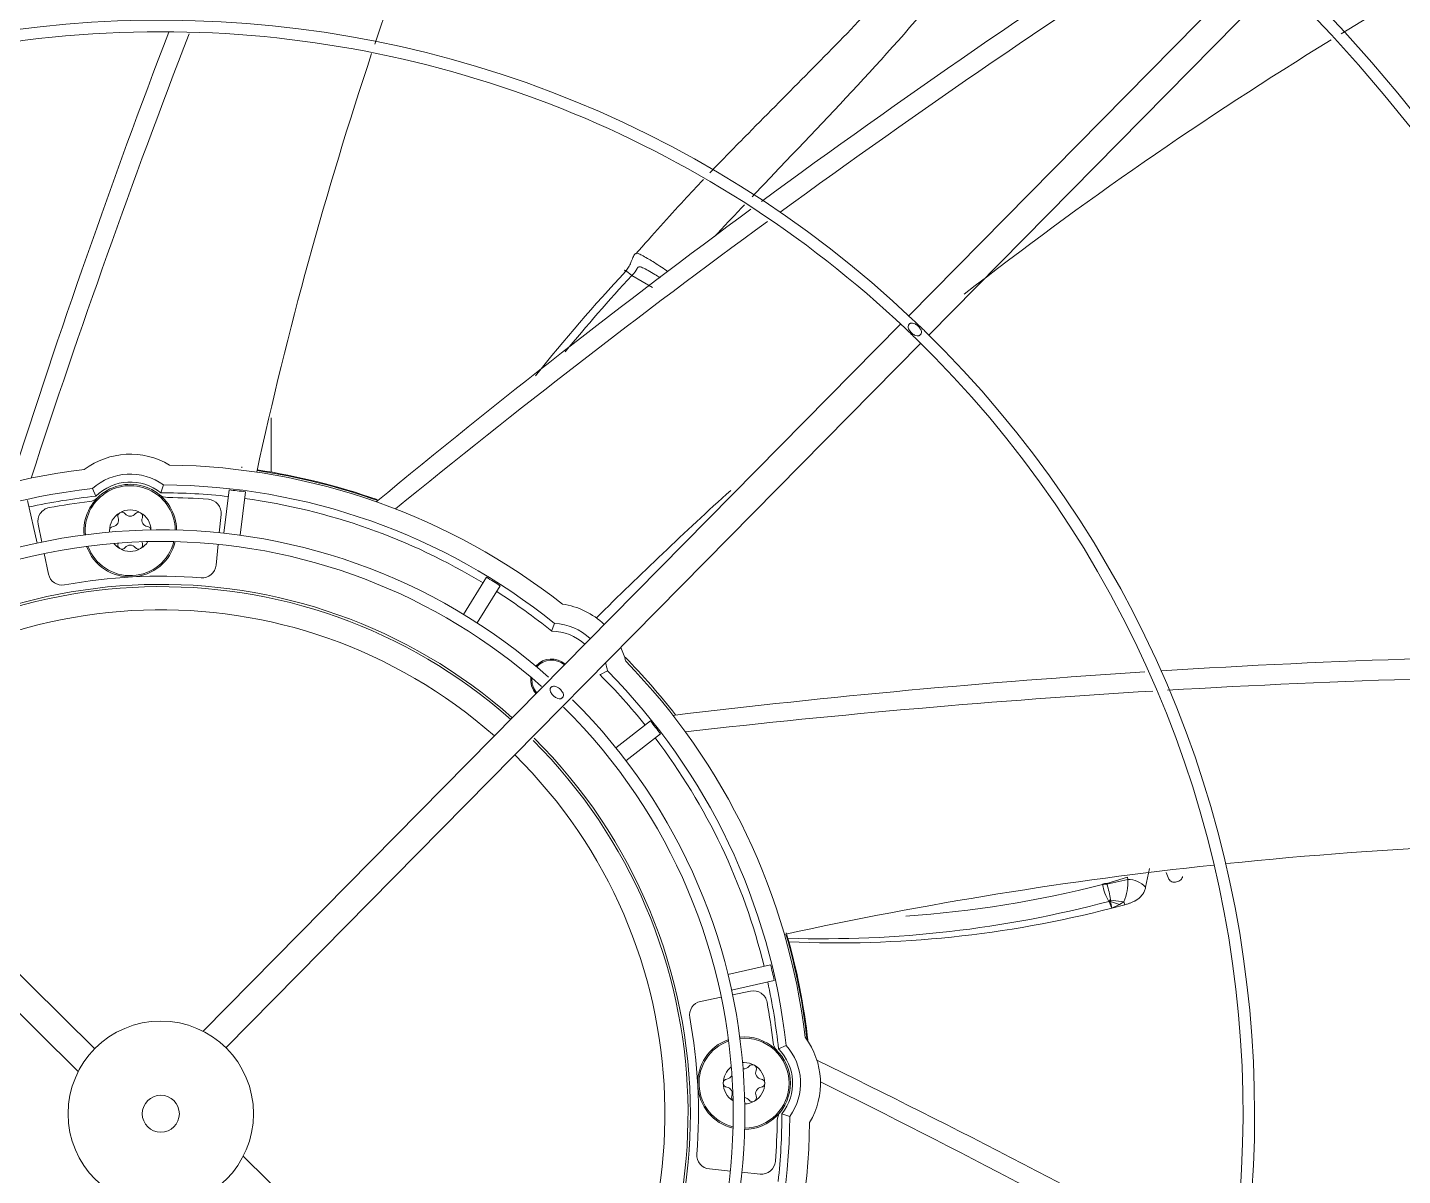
# Model space of a CAD drawing. Header units: millimetres. Extents: x 113490 to 142599, y -20467 to 115.
# Drawn here: x 132458.5 to 132755.1, y -11373.3 to -11125.6 of the extents above; entities that cross this region are included whole.
import ezdxf

# ---------------------------------------------------------------- set-up
doc = ezdxf.new("R2010")
doc.units = ezdxf.units.MM
doc.layers.add('DV3_0', color=7, linetype='Continuous')

msp = doc.modelspace()

# ---------------------------------------------------------------- linework, layer by layer
at = {"layer": 'DV3_0', "color": 7, "linetype": 'Continuous', "lineweight": 15}
for p, q in [((132127.01, -11013.2), (132469.44, -11350.87)), ((132473, -11345.95), (132134.7, -11012.35)), ((132801.36, -11032.9), (132648.62, -11187.79)), ((132652.94, -11191.95), (132805.66, -11037.08)), ((132588.85, -11179.08), (132593.33, -11181.72)), ((132646.86, -11189.57), (132496.36, -11342.19)), ((132501.28, -11345.75), (132651.19, -11193.73)), ((132511.05, -11221.52), (132511.05, -11209.81)), ((132473.23, -11226.72), (132472.48, -11225.09)), ((132487.24, -11225.99), (132487.81, -11224.29)), ((132502.01, -11225.36), (132500.86, -11234.73)), ((132458.48, -11227.64), (132460.6, -11236.84)), ((132505.48, -11225.79), (132504.33, -11235.15)), ((132500.26, -11230.68), (132499.86, -11234.62)), ((132461.58, -11236.63), (132460.77, -11232.75)), ((132499.61, -11237.11), (132499.16, -11241.63)), ((132463.01, -11243.52), (132462.09, -11239.08)), ((132557.52, -11244.21), (132552.52, -11252.22)), ((132560.49, -11246.07), (132555.49, -11254.07)), ((132571.57, -11255.85), (132572.19, -11254.17)), ((132581.99, -11265.24), (132583.6, -11264.44)), ((132592.88, -11275.23), (132585.44, -11281.05)), ((132595.03, -11277.99), (132587.6, -11283.8)), ((132699.72, -11311.09), (132700.54, -11307.04)), ((132690.42, -11310.5), (132690.4, -11310.42)), ((132691.38, -11310.46), (132691.33, -11310.31)), ((132695.85, -11309.41), (132691.38, -11310.46)), ((132691.39, -11310.5), (132691.38, -11310.46)), ((132691.79, -11314.18), (132692.15, -11313.76)), ((132691.83, -11314.21), (132692.16, -11313.9)), ((132691.88, -11314.26), (132691.83, -11314.21)), ((132691.88, -11314.26), (132692.12, -11314.17)), ((132692.16, -11313.9), (132692.15, -11313.76)), ((132695.04, -11314.26), (132692.16, -11313.9)), ((132695.24, -11314.88), (132692.46, -11315.62)), ((132618.8, -11327.82), (132609.6, -11329.94)), ((132619.59, -11331.23), (132610.39, -11333.35)), ((132603.71, -11335.76), (132608.15, -11334.84)), ((132610.6, -11334.33), (132614.48, -11333.52)), ((132620.5, -11345.99), (132622.14, -11345.23)), ((132621.24, -11359.99), (132622.94, -11360.57)), ((132814.33, -11674.11), (132505.04, -11369.11)), ((132610.12, -11372.36), (132605.6, -11371.91)), ((132616.55, -11373.01), (132612.6, -11372.61))]:
    msp.add_line(p, q, dxfattribs=at)
at = {"layer": 'DV3_0', "color": 7, "linetype": 'Continuous', "lineweight": 20}
for p, q in [((132504.74, -11220.58), (132504.74, -11220.38)), ((132690.42, -11310.52), (132690.42, -11310.5)), ((132691.33, -11310.31), (132695.82, -11308.9)), ((132695.82, -11308.9), (132695.85, -11309.41)), ((132691.83, -11314.21), (132691.79, -11314.18)), ((132692.46, -11315.62), (132691.88, -11314.26)), ((132692.12, -11314.17), (132694.07, -11314.84)), ((132695.04, -11314.26), (132694.07, -11314.84)), ((132695.24, -11314.88), (132695.04, -11314.26)), ((132694.07, -11314.84), (132692.46, -11315.62))]:
    msp.add_line(p, q, dxfattribs=at)
at = {"layer": 'DV3_0', "color": 7, "linetype": 'Continuous', "lineweight": 15}
for radius in [20, 4]:
    msp.add_circle((132487.24, -11359.99), radius, dxfattribs=at)
for centre, radius, start, end in [((132487.24, -11359.99), 551.5, 15.4775, 74.5225), ((133360.24, -11406.96), 872.25, 154.27465, 161.43083), ((133196.25, -11871.46), 872.22, 114.12782, 121.39321), ((133706.82, -12646.64), 1840.9, 122.79433, 126.30553), ((133752.63, -12718.12), 1921.39, 122.74609, 126.08801), ((132487.24, -11359.99), 343.5, 315.6512, 45.622), ((132487.24, -11359.99), 346, 316.5062, 45.3204), ((132487.24, -11359.99), 236, 46.5586, 135.2674), ((132487.24, -11359.99), 233.5, 90, 135.7261), ((134208.83, -11783.04), 1840.9, 159.10826, 162.31372), ((134286.01, -11818.41), 1921.39, 158.90776, 161.94183), ((132487.24, -11359.99), 233.5, 46.5418, 90), ((133196.25, -11871.46), 872.22, 121.56134, 127.88902), ((133360.24, -11406.96), 872.25, 161.57137, 167.7255), ((133706.82, -12646.64), 1840.9, 126.39449, 129.58672), ((133752.63, -12718.12), 1921.39, 126.18988, 129.21483), ((132889.32, -11457.86), 411.46, 137.1813, 141.3215), ((132899.1, -11463.88), 421.15, 137.4489, 140.4249), ((132487.24, -11359.99), 236, 45.7307, 46.5586), ((132487.24, -11359.99), 233.5, 45.8392, 46.5418), ((132487.24, -11359.99), 233.5, 316.4663, 45.8392), ((132487.24, -11359.99), 236, 45.7088, 45.7307), ((132487.24, -11359.99), 236, 317.0271, 45.7088), ((132480.64, -11234.16), 16.5, 59.1138, 126.8862), ((132487.24, -11359.99), 140, 96.7677, 134.2323), ((132480.64, -11234.16), 12.2, 54.0148, 131.9852), ((132487.24, -11359.99), 140, 51.7677, 89.2323), ((132487.24, -11359.99), 140.5, 70.6035, 81.4839), ((132487.24, -11359.99), 135.7, 96.2429, 134.7571), ((132480.64, -11234.16), 10, 0.7258, 185.2742), ((132480.64, -11234.16), 10.5, 51.1098, 134.8902), ((132487.24, -11359.99), 135.7, 51.2429, 89.7571), ((133196.25, -11871.46), 872.22, 132.21456, 134.84001), ((132487.24, -11359.99), 134, 95.9991, 102.2517), ((132487.24, -11359.99), 133, 96.6363, 100.4277), ((132471.52, -11224.9), 3, 276.6363, 314.568), ((132488.75, -11224), 3, 231.432, 269.3637), ((132487.24, -11359.99), 134, 83.7483, 90.0009), ((132487.24, -11359.99), 133, 85.5723, 89.3637), ((132497.27, -11230.38), 3, 354.25, 85.5723), ((132487.24, -11359.99), 134, 58.7483, 82.2517), ((132463.71, -11232.14), 3, 100.4277, 191.75), ((132480.64, -11234.16), 4.47, 120, 180), ((132476.77, -11231.93), 1.36, 277.5224, 22.4776), ((132478.85, -11231.06), 0.895, 120, 202.4776), ((132480.64, -11234.16), 4.48, 90, 120), ((132478.85, -11231.06), 0.895, 37.5224, 120), ((132480.64, -11229.69), 1.36, 217.5224, 322.4776), ((132480.64, -11234.16), 4.47, 60, 90), ((132482.43, -11231.06), 0.895, 60, 142.4776), ((132480.64, -11234.16), 4.48, 1.9825, 60), ((132482.43, -11231.06), 0.895, 337.5224, 60), ((132484.52, -11231.93), 1.36, 157.5224, 262.4776), ((132487.24, -11359.99), 126, 48.3991, 135.1791), ((132477.06, -11234.16), 0.895, 97.5224, 180), ((132480.64, -11234.16), 4.47, 180, 184.0175), ((132477.06, -11234.16), 0.895, 180, 200.2402), ((132484.22, -11234.16), 0.895, 9.9487, 82.4776), ((132487.24, -11359.99), 123.5, 90, 135.9997), ((132480.64, -11234.16), 10, 199.6905, 346.3095), ((132480.64, -11234.16), 4.47, 217.8113, 240), ((132478.85, -11237.26), 0.895, 157.5224, 240), ((132476.77, -11236.4), 1.36, 337.5224, 341.5363), ((132480.64, -11238.64), 1.36, 37.5224, 142.4776), ((132480.64, -11234.16), 4.48, 300, 328.1887), ((132482.43, -11237.26), 0.895, 300, 22.4776), ((132484.52, -11236.4), 1.36, 186.618, 202.4776), ((132487.24, -11359.99), 123.5, 48.3006, 90), ((132478.85, -11237.26), 0.895, 240, 322.4776), ((132480.64, -11234.16), 4.48, 240, 300), ((132482.43, -11237.26), 0.895, 217.5224, 300), ((132496.17, -11241.33), 3, 265.6946, 354.25), ((132487.24, -11359.99), 114.25, 48.4114, 135.1695), ((132487.24, -11359.99), 113.75, 48.4247, 135.086), ((132465.95, -11242.91), 3, 191.75, 280.3054), ((132487.24, -11359.99), 116, 85.6946, 100.3054), ((132487.24, -11359.99), 134, 50.9991, 57.2517), ((132571.55, -11266.35), 16.5, 46.3964, 81.8862), ((132571.55, -11266.35), 12.2, 46.7471, 86.9852), ((132571.55, -11266.35), 10.5, 46.9653, 89.8902), ((132571.55, -11266.35), 16.5, 14.1138, 25.142), ((132817.61, -13101.74), 1840.9, 90.07296, 93.56963), ((132571.55, -11266.35), 4.5, 49.0529, 138), ((132571.55, -11266.35), 4.25, 49.2681, 138.9663), ((132571.55, -11266.35), 12.2, 9.0148, 17.4816), ((132487.24, -11359.99), 140.5, 37.8001, 44.5323), ((132487.24, -11359.99), 140, 6.7677, 44.2323), ((132571.55, -11266.35), 4.5, 172.604, 221.7492), ((132571.55, -11266.35), 4.25, 174.8173, 221.5341), ((132487.24, -11359.99), 134, 38.7483, 45.0009), ((132487.24, -11359.99), 135.7, 6.2429, 44.7571), ((132817.61, -13101.74), 1840.9, 93.67624, 96.85972), ((132817.5, -13186.65), 1921.39, 90.02851, 93.37418), ((132817.5, -13186.65), 1921.39, 93.4677, 96.48783), ((132487.24, -11359.99), 123.5, 317.6348, 45.2819), ((132487.24, -11359.99), 126, 318.4756, 45.1616), ((132487.24, -11359.99), 114.25, 0, 45.1695), ((132487.24, -11359.99), 134, 13.7483, 37.2517), ((132487.24, -11359.99), 113.75, 318.4247, 45.086), ((132807.17, -12173.61), 872.25, 88.82742, 95.92318), ((132807.17, -12173.61), 872.25, 96.10944, 102.2715), ((132709.21, -11306.69), 5.19, 193.4825, 210.9685), ((132632.98, -11087.98), 229.83, 273.7436, 284.4718), ((132691.02, -11313.43), 3, 83.1052, 101.6036), ((132690.97, -11313.43), 2.96, 81.7265, 100.6224), ((132701.33, -11308.54), 11.08, 190.2785, 210.594), ((132661.61, -11319.16), 31.02, 10.0291, 16.2291), ((132695.73, -11314.98), 5.57, 44.234, 88.773), ((132630.03, -11081.5), 240.73, 268.2172, 284.865), ((132691.7, -11313.97), 0.473, 334.4881, 7.6188), ((132633.47, -11087.41), 235.71, 267.3918, 284.4925), ((132487.24, -11359.99), 140.5, 6.3104, 16.1431), ((132487.24, -11359.99), 134, 5.9991, 12.2517), ((132615.09, -11336.46), 3, 10.4277, 101.75), ((132604.32, -11338.7), 3, 101.75, 190.3054), ((132487.24, -11359.99), 133, 6.6363, 10.4277), ((132487.24, -11359.99), 116, 355.6946, 10.3054), ((132613.07, -11353.4), 10, 109.6905, 256.3095), ((132613.07, -11353.4), 10, 0, 95.2742), ((132613.07, -11353.4), 16.5, 329.1138, 36.8862), ((132622.33, -11344.27), 3, 186.6363, 224.568), ((132613.07, -11353.4), 10.5, 321.1098, 44.8902), ((132613.07, -11353.4), 12.2, 324.0148, 41.9852), ((132613.07, -11353.4), 4.48, 127.8113, 180), ((132613.07, -11353.4), 4.47, 90, 94.0175), ((132613.07, -11348.92), 1.36, 261.428, 322.4776), ((132613.07, -11353.4), 4.47, 60, 90), ((132614.86, -11350.3), 0.895, 60, 142.4776), ((132613.07, -11353.4), 4.48, 0, 60), ((132614.86, -11350.3), 0.895, 337.5224, 60), ((131823.29, -13004.2), 1841.3, 60.95292, 64.05747), ((132609.49, -11353.4), 0.895, 97.5224, 180), ((132609.19, -11351.16), 1.36, 277.5224, 338.4565), ((132616.94, -11351.16), 1.36, 157.5224, 262.4776), ((132616.65, -11353.4), 0.895, 0, 82.4776), ((131777.55, -13075.18), 1921.33, 60.74083, 63.6758), ((132613.07, -11353.4), 4.47, 180, 238.1887), ((132609.49, -11353.4), 0.895, 180, 262.4776), ((132609.19, -11355.63), 1.36, 337.5224, 82.4776), ((132611.28, -11356.5), 0.895, 157.5224, 230.5125), ((132613.07, -11353.4), 10, 270, 0), ((132613.07, -11353.4), 4.48, 300, 0), ((132614.86, -11356.5), 0.895, 300, 22.4776), ((132616.94, -11355.63), 1.36, 97.5224, 202.4776), ((132616.65, -11353.4), 0.895, 277.5224, 0), ((132613.07, -11357.87), 1.36, 37.5224, 84.745), ((132613.07, -11353.4), 4.48, 271.9825, 300), ((132614.86, -11356.5), 0.895, 217.5224, 300), ((132487.24, -11359.99), 114.25, 318.4114, 0), ((132487.24, -11359.99), 135.7, 321.2429, 359.7571), ((132487.24, -11359.99), 140, 321.7677, 359.2323), ((132487.24, -11359.99), 133, 355.5723, 359.3637), ((132623.23, -11361.5), 3, 141.432, 179.3637), ((132487.24, -11359.99), 134, 353.7483, 0.0009), ((132605.9, -11368.92), 3, 175.6946, 264.25), ((132616.85, -11370.03), 3, 264.25, 355.5723)]:
    msp.add_arc(centre, radius, start, end, dxfattribs=at)
at = {"layer": 'DV3_0', "color": 7, "linetype": 'Continuous', "lineweight": 20}
for centre, radius, start, end in [((132487.24, -11359.99), 140.35, 70.5208, 81.4905), ((132480.64, -11234.16), 9.71, 0.7926, 185.2074), ((132480.64, -11234.16), 9.71, 200.0694, 345.9306), ((132487.24, -11359.99), 108.75, 48.5638, 135.4011), ((132487.24, -11359.99), 108.75, 318.5638, 45.4011), ((132691.19, -11313.2), 2.89, 87.0676, 105.6955), ((132685.28, -11310.14), 10.59, 337.0766, 3.9275), ((132657.14, -11323.08), 36.1, 11.929, 14.2834), ((132487.24, -11359.99), 140.35, 6.5068, 15.9471), ((132613.07, -11353.4), 9.71, 110.0694, 255.9306), ((132613.07, -11353.4), 9.71, 0, 95.2074), ((132613.07, -11353.4), 9.71, 270.7926, 0)]:
    msp.add_arc(centre, radius, start, end, dxfattribs=at)
at = {"layer": 'DV3_0', "color": 7, "linetype": 'Continuous', "lineweight": 15}
for centre, major_axis in [((132503.25, -11229.6), (21.65, -2.66)), ((132556.85, -11248.58), (18.5, -11.56)), ((132590.76, -11279.11), (13.43, -17.19)), ((132615.24, -11330.44), (4.91, -21.26))]:
    msp.add_ellipse(centre, major_axis=major_axis, ratio=0.186545, start_param=1.490488, end_param=1.651105, dxfattribs=at)
for points, knots in [([(132677.76, -11074.53), (132676.46, -11076.53), (132671.43, -11084.07), (132662.92, -11095.81), (132651.56, -11109.52), (132639.77, -11122.31), (132627.13, -11135.2), (132615.64, -11146.73), (132608.42, -11154.1), (132605.7, -11156.94)], [0.2462901, 0.2462901, 0.2462901, 0.2462901, 0.286371, 0.3982657, 0.4930433, 0.5876827, 0.6932241, 0.798583, 0.8652718, 0.8652718, 0.8652718, 0.8652718]), ([(132614.82, -11162.1), (132616.38, -11160.46), (132617.94, -11158.82), (132626.48, -11149.86), (132633.42, -11142.62), (132646.86, -11127.94), (132653.35, -11120.53), (132665.41, -11105.22), (132670.95, -11097.32), (132678.51, -11085.5), (132680.82, -11081.73), (132683.07, -11077.93)], [0.0971663, 0.0971663, 0.0971663, 0.0971663, 0.125, 0.125, 0.25, 0.25, 0.375, 0.375, 0.5, 0.5, 0.557529, 0.557529, 0.557529, 0.557529]), ([(132604.32, -11158.38), (132602.9, -11159.88), (132597.98, -11165.11), (132593.49, -11170.19), (132589.69, -11174.49)], [0.8765408, 0.8765408, 0.8765408, 0.8765408, 0.9116272, 1, 1, 1, 1]), ([(132587.52, -11178.2), (132587.64, -11178.05), (132587.88, -11177.77), (132588.18, -11177.3), (132588.44, -11176.8), (132588.66, -11176.29), (132588.96, -11175.53), (132589.31, -11174.65), (132589.71, -11174.24), (132590.25, -11174.36), (132591.05, -11174.73), (132592.14, -11175.34), (132593.46, -11176.13), (132594.85, -11177.02), (132595.96, -11177.77), (132596.55, -11178.19), (132596.65, -11178.26)], [0, 0, 0, 0, 0.0308823, 0.0618034, 0.0937273, 0.1276085, 0.1643607, 0.2562228, 0.3477186, 0.4000812, 0.475582, 0.5732089, 0.6560123, 0.760322, 0.8589949, 0.8797353, 0.8797353, 0.8797353, 0.8797353]), ([(132587.52, -11178.2), (132587.24, -11177.91), (132587.24, -11177.85), (132587.78, -11178.2), (132588.31, -11178.62), (132588.85, -11179.08)], [0, 0, 0, 0, 0.5, 0.5, 1, 1, 1, 1]), ([(132588.85, -11179.08), (132589.45, -11178.62), (132589.74, -11177.97), (132590.15, -11177.37), (132590.29, -11177.24), (132590.56, -11177.2), (132590.64, -11177.21), (132590.86, -11177.27), (132591.01, -11177.33), (132591.53, -11177.56), (132591.97, -11177.8), (132592.86, -11178.3), (132593.34, -11178.58), (132594.2, -11179.11), (132594.58, -11179.35), (132594.97, -11179.6)], [0, 0, 0, 0, 0.25, 0.25, 0.375, 0.375, 0.4375, 0.4375, 0.5, 0.5, 0.625, 0.625, 0.75, 0.75, 0.850587, 0.850587, 0.850587, 0.850587]), ([(132651.11, -11191.9), (132651.06, -11191.94), (132650.97, -11192.02), (132650.73, -11192.14), (132650.33, -11192.17), (132649.9, -11191.99), (132649.51, -11191.73), (132649.2, -11191.45), (132648.92, -11191.15), (132648.64, -11190.78), (132648.46, -11190.36), (132648.49, -11189.97), (132648.6, -11189.74), (132648.68, -11189.65), (132648.72, -11189.6)], [0, 0, 0, 0, 0.040488, 0.081902, 0.180627, 0.320355, 0.409206, 0.504808, 0.600124, 0.687341, 0.822717, 0.918807, 0.959755, 1, 1, 1, 1]), ([(132648.72, -11189.6), (132648.76, -11189.56), (132648.85, -11189.48), (132649.09, -11189.36), (132649.49, -11189.32), (132649.93, -11189.5), (132650.32, -11189.77), (132650.63, -11190.04), (132650.91, -11190.34), (132651.18, -11190.71), (132651.37, -11191.13), (132651.34, -11191.53), (132651.23, -11191.76), (132651.15, -11191.85), (132651.11, -11191.9)], [0, 0, 0, 0, 0.040529, 0.082096, 0.181604, 0.321297, 0.409637, 0.504692, 0.598943, 0.685714, 0.821727, 0.918717, 0.959765, 1, 1, 1, 1]), ([(132573.87, -11270.23), (132573.82, -11270.27), (132573.73, -11270.35), (132573.49, -11270.46), (132573.09, -11270.5), (132572.65, -11270.32), (132572.26, -11270.05), (132571.85, -11269.7), (132571.44, -11269.24), (132571.2, -11268.71), (132571.22, -11268.32), (132571.33, -11268.09), (132571.41, -11268), (132571.45, -11267.95)], [0, 0, 0, 0, 0.040646, 0.082274, 0.181944, 0.323646, 0.41357, 0.509807, 0.690903, 0.824258, 0.919018, 0.959797, 1, 1, 1, 1]), ([(132571.45, -11267.95), (132571.5, -11267.91), (132571.59, -11267.83), (132571.83, -11267.71), (132572.24, -11267.67), (132572.68, -11267.85), (132573.08, -11268.11), (132573.39, -11268.38), (132573.67, -11268.68), (132573.94, -11269.05), (132574.13, -11269.46), (132574.1, -11269.85), (132573.99, -11270.09), (132573.91, -11270.18), (132573.87, -11270.23)], [0, 0, 0, 0, 0.040717, 0.082601, 0.183674, 0.325225, 0.413967, 0.5088, 0.602375, 0.688214, 0.822702, 0.918959, 0.959862, 1, 1, 1, 1]), ([(132695.24, -11314.88), (132695.36, -11314.85), (132695.59, -11314.79), (132695.93, -11314.68), (132696.25, -11314.57), (132696.55, -11314.46), (132696.83, -11314.34), (132697.1, -11314.21), (132697.36, -11314.09), (132697.59, -11313.96), (132697.82, -11313.82), (132698.03, -11313.68), (132698.22, -11313.53), (132698.4, -11313.38), (132698.62, -11313.19), (132698.87, -11312.93), (132699.12, -11312.6), (132699.33, -11312.25), (132699.5, -11311.88), (132699.63, -11311.5), (132699.69, -11311.23), (132699.72, -11311.09)], [0, 0, 0, 0, 0.056641, 0.110783, 0.162557, 0.212098, 0.259543, 0.305035, 0.348719, 0.390746, 0.431269, 0.470446, 0.508434, 0.545395, 0.581486, 0.649318, 0.716602, 0.784371, 0.853612, 0.925225, 1, 1, 1, 1]), ([(132704.76, -11309.37), (132704.81, -11309.49), (132704.98, -11309.71), (132705.37, -11309.95), (132705.87, -11310.05), (132706.41, -11310), (132706.92, -11309.81), (132707.31, -11309.52), (132707.58, -11309.18), (132707.68, -11308.92), (132707.7, -11308.79)], [0, 0, 0, 0, 0.124936, 0.249948, 0.37496, 0.499972, 0.624984, 0.749995, 0.875007, 1, 1, 1, 1])]:
    msp.add_open_spline(points, degree=3, knots=knots, dxfattribs=at)
msp.add_open_spline([(132606.73, -11170.66), (132608.87, -11168.38), (132611.01, -11166.12), (132613.15, -11163.87)], degree=3, dxfattribs=at)

doc.saveas('drawing.dxf')
